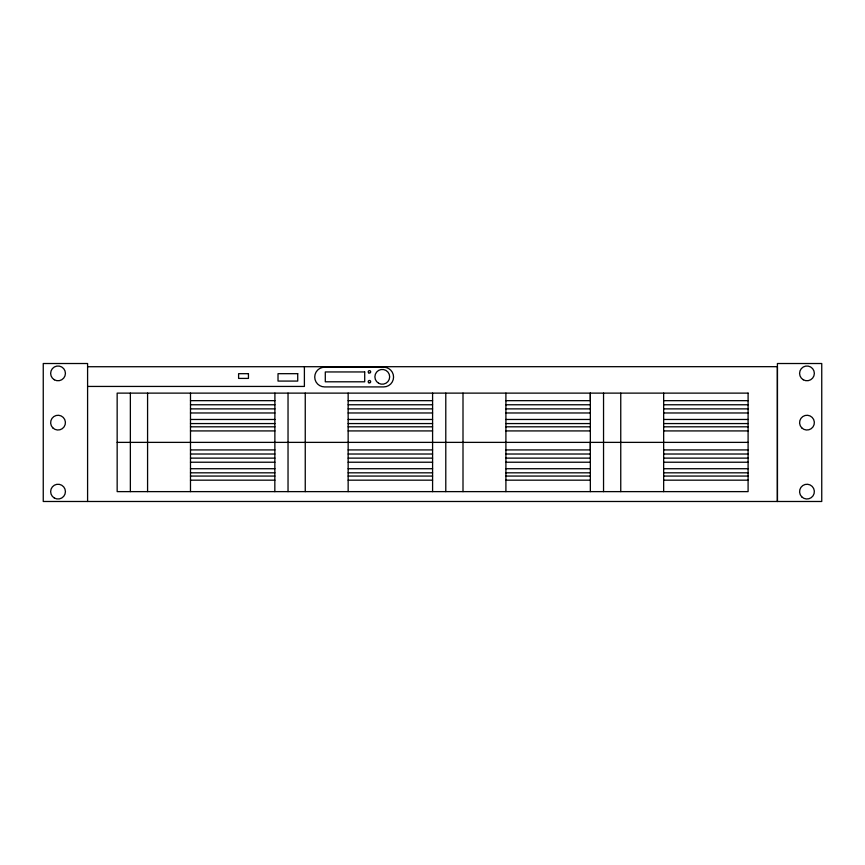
<?xml version="1.0" encoding="UTF-8"?>
<svg xmlns="http://www.w3.org/2000/svg" width="865" height="865" viewBox="0 0 865 865"><rect width="100%" height="100%" fill="white"/><g stroke="black" fill="none" stroke-linecap="round" stroke-linejoin="round"><path stroke-width="1.3" d="M590.341 442.372L590.341 449.919L505.906 449.919M87.592 366.728L777.408 366.674L777.408 501.484L777.408 363.516L821.75 363.516L821.75 501.484L43.25 501.484L43.25 363.516L87.592 363.516L87.592 501.484M87.592 386.439L304.394 386.439L304.394 366.728M190.484 400.657L274.908 400.668M348.152 400.668L432.587 400.668M505.906 400.668L590.341 400.668L590.341 393.121L590.341 491.623M663.66 400.668L748.095 400.668M190.484 404.766L274.908 404.766M348.152 404.766L432.587 404.766M505.906 404.766L590.341 404.766M663.66 404.766L748.095 404.766M190.484 408.875L274.908 408.875M348.152 408.875L432.587 408.875M505.906 408.875L590.341 408.875M663.66 408.875L748.095 408.875M190.484 412.973L274.908 412.973M348.152 412.973L432.587 412.973M505.906 412.973L590.341 412.973M663.66 412.973L748.095 412.973M190.484 419.471L274.908 419.471M348.152 419.471L432.587 419.471M505.906 419.471L590.341 419.471M663.66 419.471L748.095 419.471M190.484 423.569L274.908 423.569M348.152 423.569L432.587 423.569M505.906 423.569L590.341 423.569M663.66 423.569L748.095 423.569M190.484 426.813L274.908 426.813M348.152 426.813L432.587 426.813M505.906 426.813L590.341 426.813M663.66 426.813L748.095 426.813M190.484 430.921L274.908 430.921M348.152 430.921L432.587 430.921M505.906 430.921L590.341 430.921M663.66 430.921L748.095 430.921M117.153 442.372L748.095 442.372M190.484 449.919L274.908 449.919M348.152 449.919L432.587 449.919M663.66 449.919L748.095 449.919M190.484 454.017L274.908 454.017M348.152 454.017L432.587 454.017M505.906 454.017L590.341 454.017M663.66 454.017L748.095 454.017M190.484 458.126L274.908 458.126M348.152 458.126L432.587 458.126M505.906 458.126L590.341 458.126M663.66 458.126L748.095 458.126M190.484 462.224L274.908 462.224M348.152 462.224L432.587 462.224M505.906 462.224L590.341 462.224M663.66 462.224L748.095 462.224M190.484 468.722L274.908 468.722M348.152 468.722L432.587 468.722M505.906 468.722L590.341 468.722M663.66 468.722L748.095 468.722M190.484 472.82L274.908 472.82M348.152 472.82L432.587 472.82M505.906 472.82L590.341 472.82M663.66 472.82L748.095 472.82M190.484 476.064L274.908 476.064M348.152 476.064L432.587 476.064M505.906 476.064L590.341 476.064M663.66 476.064L748.095 476.064M190.484 480.172L274.908 480.172M348.152 480.172L432.587 480.172M505.906 480.172L590.341 480.172M663.66 480.172L748.095 480.172M663.66 393.121L663.66 491.623M620.756 393.121L620.756 491.623M603.543 393.121L603.543 491.623M505.906 393.121L505.906 491.623M463.002 393.121L463.002 491.623M445.789 393.121L445.789 491.623M432.587 393.121L432.587 491.623M348.152 393.121L348.152 491.623M305.248 393.121L305.248 491.623M288.034 393.121L288.034 491.623M274.908 393.121L274.832 491.623M190.484 393.121L190.484 491.623M147.58 393.121L147.58 491.623M130.356 393.121L130.356 491.623M383.714 367.203L324.591 367.203A9.85 9.85 0 0 0 314.73 377.064A9.85 9.85 0 0 0 324.591 386.914L383.714 386.914A9.85 9.85 0 0 0 393.564 377.064A9.85 9.85 0 0 0 383.714 367.203M364.706 371.95L325.294 371.95L325.294 381.8L364.706 381.8L364.706 371.95M248.45 373.68L238.599 373.68L238.599 378.416L248.45 378.416L248.45 373.68M297.722 373.68L278.022 373.68L278.022 381.076L297.722 381.076L297.722 373.68M748.095 393.121L117.153 393.121L117.164 491.623L748.095 491.623L748.095 393.121M378.578 383.227A7.396 7.396 0 0 0 389.672 376.826A7.396 7.396 0 0 0 378.578 370.425A7.396 7.396 0 0 0 378.578 383.227M368.62 382.633A1.233 1.233 0 0 0 370.642 381.941A1.233 1.233 0 0 0 369.031 380.535A1.233 1.233 0 0 0 368.62 382.633M368.62 372.772A1.233 1.233 0 0 0 370.642 372.091A1.233 1.233 0 0 0 369.031 370.685A1.233 1.233 0 0 0 368.62 372.772M54.333 498.024A7.396 7.396 0 0 0 65.426 491.623A7.396 7.396 0 0 0 54.333 485.222A7.396 7.396 0 0 0 54.333 498.024M52.808 427.872A7.396 7.396 0 0 0 65.167 424.564A7.396 7.396 0 0 0 56.117 415.503A7.396 7.396 0 0 0 52.808 427.872M54.333 379.778A7.396 7.396 0 0 0 65.426 373.377A7.396 7.396 0 0 0 54.333 366.976A7.396 7.396 0 0 0 54.333 379.778M801.747 496.856A7.396 7.396 0 0 0 814.106 493.537A7.396 7.396 0 0 0 805.055 484.486A7.396 7.396 0 0 0 801.747 496.856M801.747 427.872A7.396 7.396 0 0 0 814.106 424.564A7.396 7.396 0 0 0 805.055 415.503A7.396 7.396 0 0 0 801.747 427.872M803.271 379.778A7.396 7.396 0 0 0 814.354 373.377A7.396 7.396 0 0 0 803.271 366.976A7.396 7.396 0 0 0 803.271 379.778"/></g></svg>
